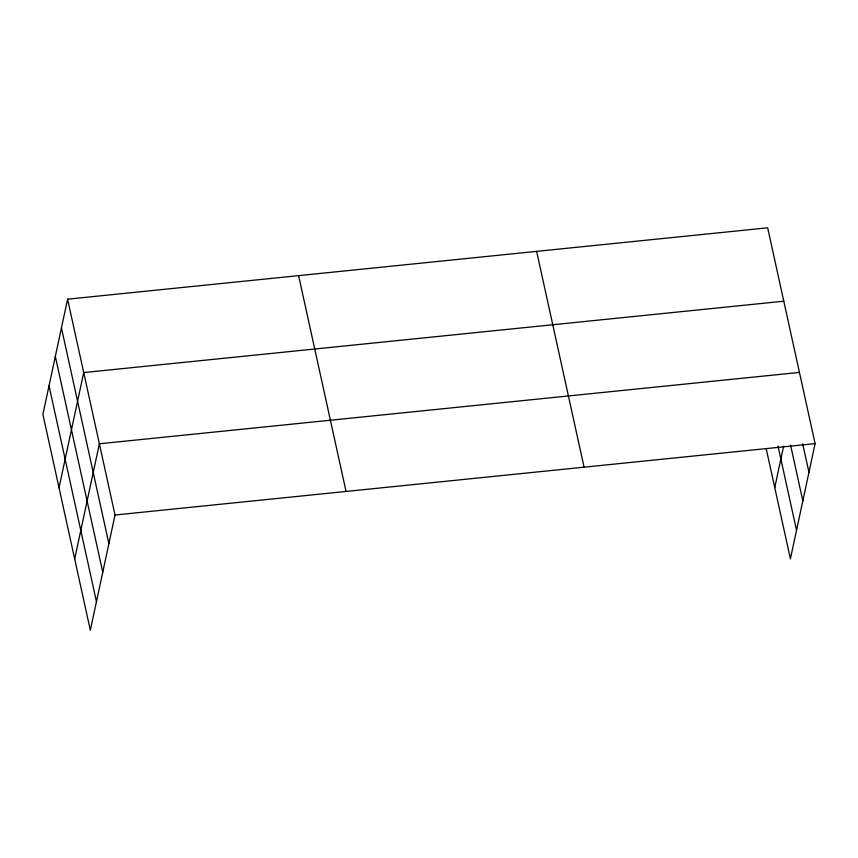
<?xml version="1.0" encoding="UTF-8"?>
<svg xmlns="http://www.w3.org/2000/svg" width="858" height="858" viewBox="0 0 858 858"><rect width="100%" height="100%" fill="white"/><g stroke="black" fill="none" stroke-linecap="round" stroke-linejoin="round"><path stroke-width="1.29" d="M67.589 299.185L42.9 414.371L90.337 630.18L115.026 515.004L67.589 299.185L767.663 227.82L815.1 443.629L790.411 558.815L766.215 448.745M59.03 487.741L83.719 372.565L783.794 301.201M74.678 558.955L99.378 443.779L799.442 372.415M774.753 487.591L783.611 446.257M115.026 515.004L815.1 443.629M802.691 443.822L808.955 472.308M790.593 445.173L802.831 500.858M778.024 446.096L796.524 530.265M536.636 251.373L584.073 467.181M298.616 275.643L346.053 491.452M61.444 327.863L108.88 543.672M55.33 356.402L102.756 572.222M49.024 385.821L96.45 601.63"/></g></svg>
